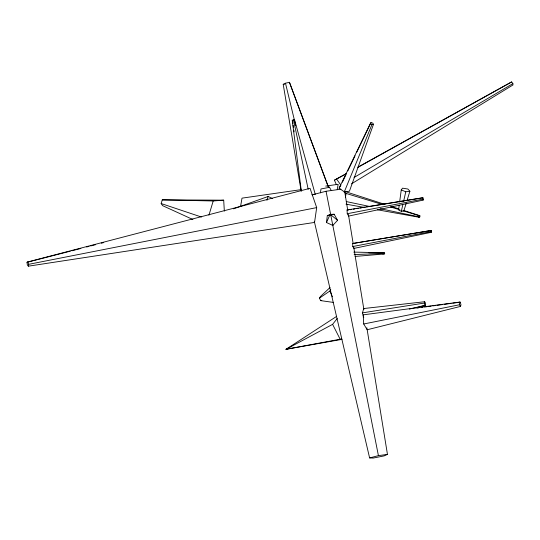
<?xml version="1.0" encoding="UTF-8"?>
<svg xmlns="http://www.w3.org/2000/svg" width="540" height="540" viewBox="0 0 540 540"><rect width="100%" height="100%" fill="white"/><g stroke="black" fill="none" stroke-linecap="round" stroke-linejoin="round"><path stroke-width="0.81" d="M326.484 222.514L327.308 215.595L330.676 214.38L334.152 214.238L337.554 220.32L332.816 225.437L326.484 222.514L330.062 214.501M398.561 210.107L399.209 205.254M399.634 202.014L401.254 189.878L402.563 188.17L407.896 189.027L409.887 191.261L406.991 200.718M320.443 192.854L320.976 188.96L329.528 187.312L331.02 190.06M28.337 266.18L28.607 264.337L27.776 261.947L310.034 188.318L316.69 207.61L314.543 222.433L28.337 266.18L27.344 264.924L27 262.305L27.776 261.947M240.584 206.28L242.008 198.146L300.854 189.675M337.216 189.662L338.155 184.302L325.721 186.091M345.364 197.336L346.113 193.441L344.189 192.233M377.487 209.797L418.892 217.228L419.735 217.006L419.945 215.919L419.229 215.474L403.259 210.316M399.249 210.404L401.335 211.282L402.813 204.782M403.556 201.535L405.783 191.788L409.887 191.261M363.744 317.635L362.468 312.863L363.724 308.536L424.676 301.725L425.52 303.136L425.648 305.363L415.847 307.82M423.083 200.131L423.34 199.253L422.955 197.802L422.462 197.782L347.045 209.959L347.261 213.712L348.678 216.081L423.083 200.131L422.462 197.782M431.318 232.301L431.217 230.506L430.832 230.492L352.633 243.52L352.809 246.517L353.936 248.407L431.318 232.301L430.832 230.492M425.648 305.363L424.886 305.336L424.285 303.082L424.676 301.725M460.505 306.416L460.971 304.81L460.262 302.157L459.358 302.123L363.197 314.847L363.717 323.987L367.18 329.758L460.505 306.416L459.506 304.756L459.358 302.123M192.908 219.524L162.601 205.646L161.163 203.54L162.263 199.874L223.695 200.178L224.336 211.12M208.946 215.19L213.206 200.968L223.695 200.178M406.262 203.081L403.853 210.958L401.335 211.282M266.942 200.306L268.144 196.466L272.491 198.544M373.464 124.355L349.434 191.207L344.311 191.862L339.073 188.177L370.393 123.458L370.953 122.587L372.85 123.14L373.464 124.355L371.945 124.551L370.393 123.458M344.311 191.862L371.945 124.551M342.401 182.216L346.019 174.67M347.821 170.897L355.05 155.797M356.859 152.024L370.953 122.587M333.362 302.413L320.598 300.611L319.511 298.107L320.544 296.426L329.987 287.577M319.511 298.107L329.9 290.993L330.77 289.568M339.073 188.177L340.578 185.828M355.07 256.446L384.298 253.976L384.696 253.429L384.392 252.781L353.754 252.099M342.009 339.35L286.018 349.292L332.6 324.351L337.23 318.506M332.816 225.437L326.045 191.261L340.922 189.182M341.705 338.951L286.018 349.292L336.447 316.501M351.459 183.87L513 84.956L512.872 83.626L511.677 81.938L511.063 82.222L357.966 167.123M354.011 177.518L512.872 83.626M336.386 184.66L334.415 180.185L346.194 173.65M334.415 180.185L346.194 173.846M357.966 167.312L511.677 81.938M301.165 191.14L283.21 84.335L285.485 83.221L289.447 82.296L328.502 187.259M366.856 327.794L387.457 454.383L384.23 455.875L373.201 458.062L369.61 457.92L314.28 221.306M286.018 349.292L289.899 347.699M293.875 119.975L294.529 119.738L315.252 194.38L311.918 194.765M233.55 208.825L268.144 196.466M27 262.305L70.274 251.195M71.908 250.769L80.885 248.468M86.603 246.996L89.053 246.368M90.686 245.95L95.58 244.694M101.297 243.223L103.748 242.595M312.35 194.792L326.045 191.261M384.392 252.781L368.84 252.808M369.61 457.92L378.419 455.645L387.457 454.383M409.354 309.103L424.886 305.336M301.32 190.978L292.207 120.17L294.529 119.738M363.717 323.987L459.506 304.756M28.607 264.337L316.69 207.61M327.308 215.595L330.352 214.988M331.871 214.691L334.152 214.238M347.261 213.712L422.543 199.22M352.809 246.517L430.9 231.599M431.217 230.506L352.633 243.52M349.988 209.736L351.648 209.466M353.308 209.196L354.962 208.926M356.623 208.649L358.283 208.379M359.937 208.109L361.598 207.839M363.258 207.569L364.912 207.299M366.572 207.023L368.233 206.753M369.887 206.482L422.955 197.802M362.468 312.863L424.285 303.082M417.035 308.057L418.696 307.827M421.193 307.49L422.854 307.26M424.514 307.031L427.012 306.693M428.672 306.464L431.163 306.126M432.83 305.897L435.321 305.559M436.982 305.329L442.807 304.54M444.467 304.31L451.116 303.406M452.776 303.176L460.262 302.157M283.21 84.335L284.492 84.213M320.598 300.611L321.739 300.524M382.084 253.76L384.298 253.976M354.159 254.549L384.696 253.429M162.263 199.874L213.206 200.968M347.045 209.959L348.334 210.006M346.019 204.154L365.067 207.569M346.268 201.569L370.211 206.597M380.113 208.683L419.735 217.006M346.113 193.441L382.226 204.437M390.251 206.881L399.884 209.81M403.09 210.789L419.945 215.919M344.979 191.511L384.899 204.39M391.284 206.456L398.473 208.771M161.163 203.54L201.447 217.026M401.254 189.878L405.783 191.788M329.987 215.123L330.554 215.386M330.98 214.927L337.554 220.32M327.618 185.672L329.528 187.312M336.636 179.152L340.956 185.24M332.6 324.351L340.132 339.174M329.9 290.993L332.431 296.818M327.908 185.895L289.447 82.296M418.574 216.277L418.892 217.228M285.485 83.221L295.772 125.719M293.504 119.86L308.205 189.331M332.593 224.309L378.419 455.645M344.635 191.221L347.753 210.371M348.428 214.535L353.174 243.682M353.714 247.016L363.879 309.474M292.552 121.068L292.903 123.552M293.139 125.206L293.49 127.69M293.848 130.174L294.077 131.828"/></g></svg>
